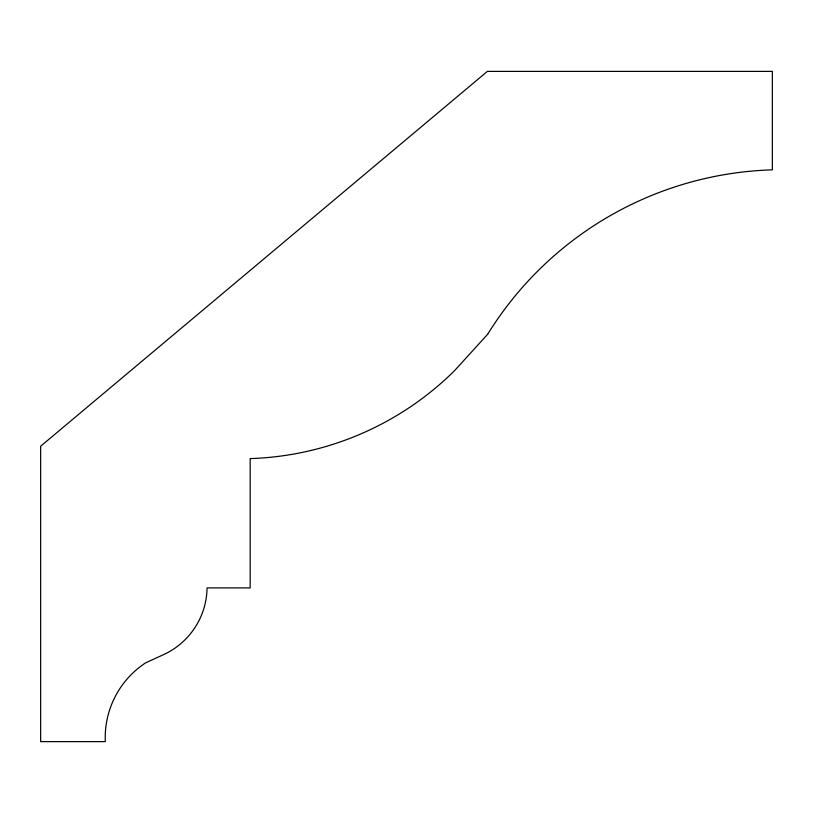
<?xml version="1.0" encoding="UTF-8"?>
<svg xmlns="http://www.w3.org/2000/svg" width="813" height="813" viewBox="0 0 813 813"><rect width="100%" height="100%" fill="white"/><g stroke="black" fill="none" stroke-linecap="round" stroke-linejoin="round"><path stroke-width="1.22" d="M487.668 334.265L454.437 370.789A304.387 304.387 0 0 1 250.17 458.603L250.17 587.911L207.071 587.911A74.633 74.633 0 0 1 163.484 654.678L145.649 662.829A89.43 89.43 0 0 0 105.304 741.619L40.65 741.619L40.65 446.225L487.373 71.381L772.35 71.381L772.35 169.846A346.988 346.988 0 0 0 487.668 334.265"/></g></svg>
